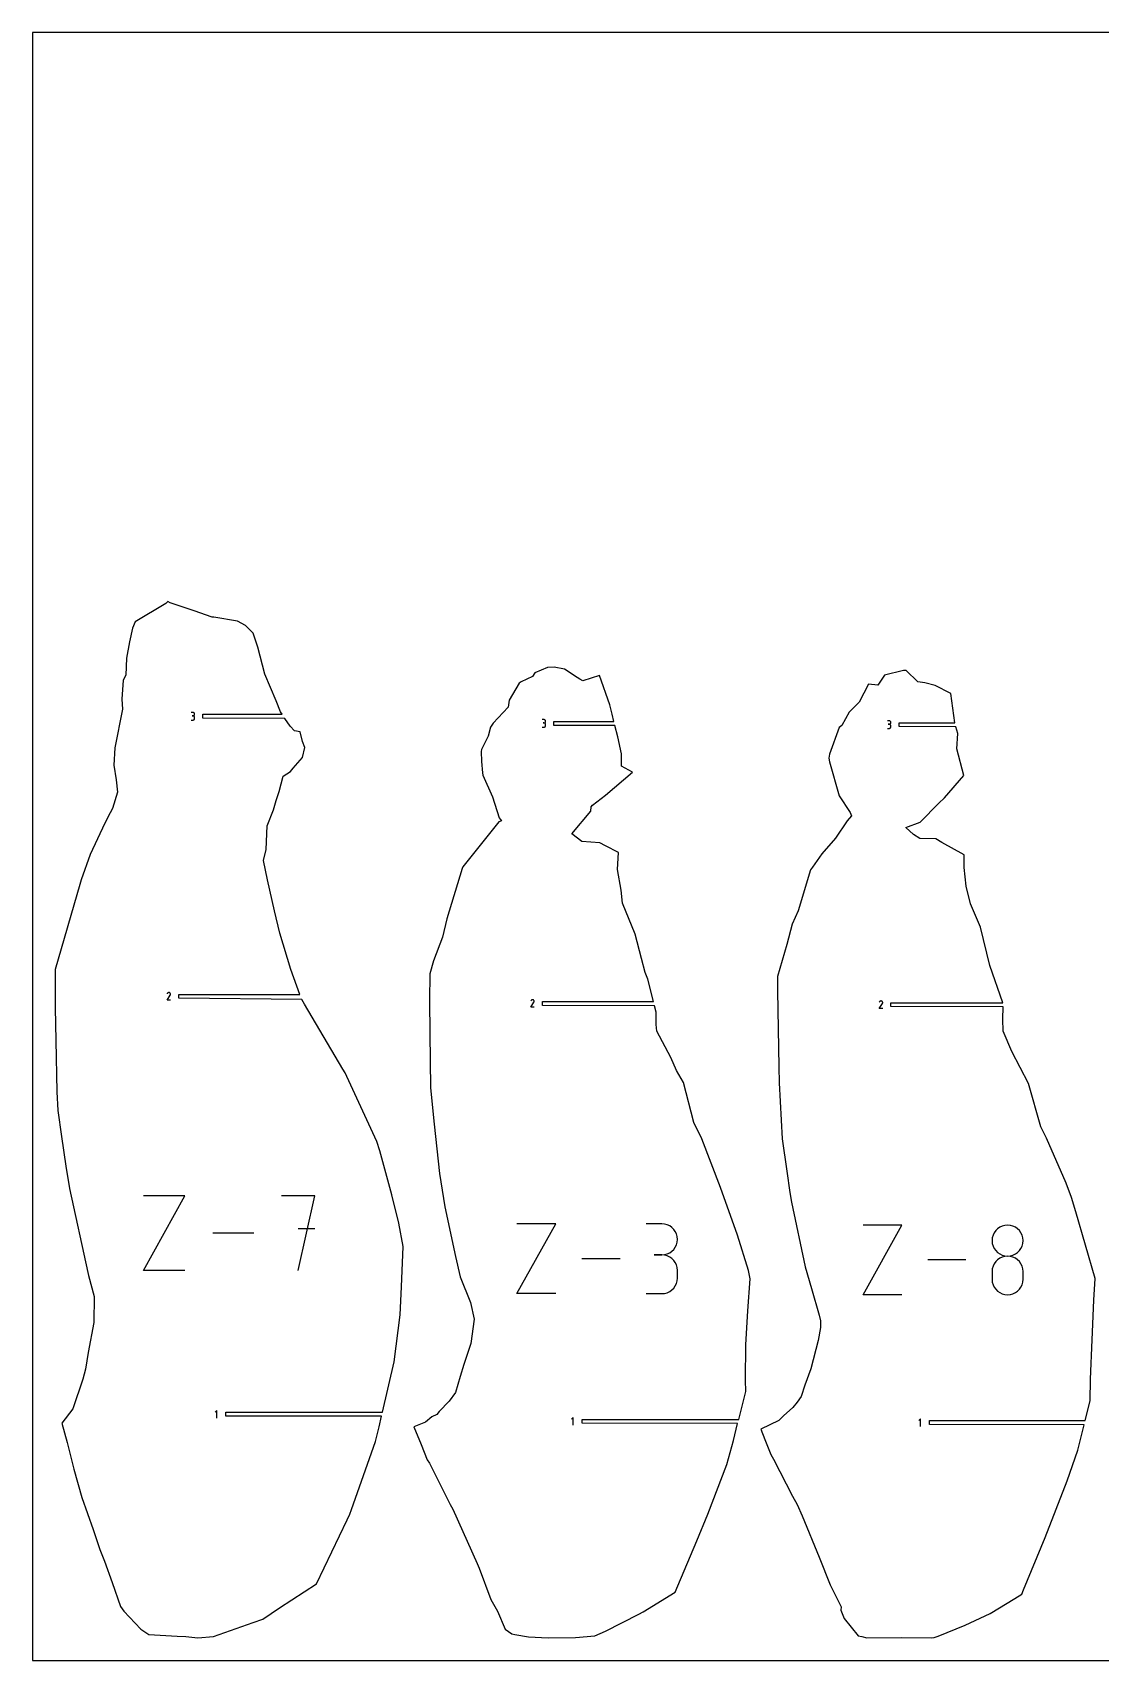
# Model space of a CAD drawing. Extents: x 0 to 560, y 0 to 480.
# Drawn here: x 0 to 314.8, y 0 to 480 of the extents above; entities that cross this region are included whole.
import ezdxf

# ---------------------------------------------------------------- set-up
doc = ezdxf.new("R2010")
doc.units = 0

msp = doc.modelspace()

# ---------------------------------------------------------------- linework, layer by layer
at = {"layer": 'annotation', "color": 1}
for p, q in [((47.277585, 279.515963), (46.780167, 279.515963)), ((47.277585, 278.521125), (47.028525, 278.521125)), ((47.028525, 278.521125), (47.277585, 278.521125)), ((47.367047, 279.507933), (47.277585, 279.515963)), ((47.277585, 278.521125), (47.367047, 278.529157)), ((47.367047, 278.513095), (47.277585, 278.521125)), ((47.277585, 278.521125), (47.277585, 278.521125)), ((47.451228, 279.484792), (47.367047, 279.507933)), ((47.367047, 278.529157), (47.451228, 278.552312)), ((47.451228, 278.489954), (47.367047, 278.513095)), ((47.528727, 279.447963), (47.451228, 279.484792)), ((47.451228, 278.552312), (47.528727, 278.589177)), ((47.528727, 278.453125), (47.451228, 278.489954)), ((47.598145, 279.398869), (47.528727, 279.447963)), ((47.528727, 278.589177), (47.598145, 278.638342)), ((47.598145, 278.404032), (47.528727, 278.453125)), ((47.65808, 279.338935), (47.598145, 279.398869)), ((47.598145, 278.638342), (47.65808, 278.698394)), ((47.65808, 278.344097), (47.598145, 278.404032)), ((47.707134, 279.269582), (47.65808, 279.338935)), ((47.65808, 278.698394), (47.707134, 278.767923)), ((47.743906, 279.192234), (47.707134, 279.269582)), ((47.707134, 278.767923), (47.743906, 278.845515)), ((47.766996, 279.108314), (47.743906, 279.192234)), ((47.743906, 278.845515), (47.766996, 278.92976)), ((47.775004, 279.019246), (47.766996, 279.108314)), ((47.766996, 278.92976), (47.775004, 279.019246)), ((47.775004, 279.019246), (47.775004, 279.019246)), ((46.780167, 277.278632), (47.277585, 277.278632)), ((47.277585, 277.278632), (47.367047, 277.286657)), ((47.277585, 277.278632), (47.277585, 277.278632)), ((47.367047, 277.286657), (47.451228, 277.309787)), ((47.451228, 277.309787), (47.528727, 277.3466)), ((47.528727, 277.3466), (47.598145, 277.395679)), ((47.598145, 277.395679), (47.65808, 277.455602)), ((47.707134, 278.274744), (47.65808, 278.344097)), ((47.65808, 277.455602), (47.707134, 277.524951)), ((47.743906, 278.197396), (47.707134, 278.274744)), ((47.707134, 277.524951), (47.743906, 277.602304)), ((47.766996, 278.113477), (47.743906, 278.197396)), ((47.743906, 277.602304), (47.766996, 277.686243)), ((47.775004, 278.024409), (47.766996, 278.113477)), ((47.766996, 277.686243), (47.775004, 277.775348)), ((47.775004, 277.775348), (47.775004, 278.024409)), ((47.775004, 278.024409), (47.775004, 278.024409)), ((150.753148, 277.412039), (150.255729, 277.412039)), ((150.255729, 275.174708), (150.753148, 275.174708)), ((150.753148, 276.417201), (150.504087, 276.417201)), ((150.504087, 276.417201), (150.753148, 276.417201)), ((150.84261, 277.404009), (150.753148, 277.412039)), ((150.753148, 276.417201), (150.84261, 276.425233)), ((150.84261, 276.409171), (150.753148, 276.417201)), ((150.753148, 276.417201), (150.753148, 276.417201)), ((150.753148, 275.174708), (150.84261, 275.182733)), ((150.753148, 275.174708), (150.753148, 275.174708)), ((150.926791, 277.380868), (150.84261, 277.404009)), ((150.84261, 276.425233), (150.926791, 276.448387)), ((150.926791, 276.38603), (150.84261, 276.409171)), ((150.84261, 275.182733), (150.926791, 275.205862)), ((151.00429, 277.344039), (150.926791, 277.380868)), ((150.926791, 276.448387), (151.00429, 276.485253)), ((151.00429, 276.349201), (150.926791, 276.38603)), ((150.926791, 275.205862), (151.00429, 275.242676)), ((151.073707, 277.294945), (151.00429, 277.344039)), ((151.00429, 276.485253), (151.073707, 276.534418)), ((151.073707, 276.300108), (151.00429, 276.349201)), ((151.00429, 275.242676), (151.073707, 275.291755)), ((151.133643, 277.23501), (151.073707, 277.294945)), ((151.073707, 276.534418), (151.133643, 276.59447)), ((151.133643, 276.240173), (151.073707, 276.300108)), ((151.073707, 275.291755), (151.133643, 275.351678)), ((151.182697, 277.165657), (151.133643, 277.23501)), ((151.133643, 276.59447), (151.182697, 276.663998)), ((151.182697, 276.17082), (151.133643, 276.240173)), ((151.133643, 275.351678), (151.182697, 275.421026)), ((151.219469, 277.08831), (151.182697, 277.165657)), ((151.182697, 276.663998), (151.219469, 276.741591)), ((151.219469, 276.093472), (151.182697, 276.17082)), ((151.182697, 275.421026), (151.219469, 275.49838)), ((151.242559, 277.00439), (151.219469, 277.08831)), ((151.219469, 276.741591), (151.242559, 276.825836)), ((151.242559, 276.009553), (151.219469, 276.093472)), ((151.219469, 275.49838), (151.242559, 275.582319)), ((151.250567, 276.915322), (151.242559, 277.00439)), ((151.242559, 276.825836), (151.250567, 276.915322)), ((151.250567, 275.920485), (151.242559, 276.009553)), ((151.242559, 275.582319), (151.250567, 275.671424)), ((151.250567, 276.915322), (151.250567, 276.915322)), ((151.250567, 275.671424), (151.250567, 275.920485)), ((151.250567, 275.920485), (151.250567, 275.920485)), ((252.508008, 277.055313), (252.010589, 277.055313)), ((252.010589, 274.817982), (252.508008, 274.817982)), ((252.508008, 276.060476), (252.258948, 276.060476)), ((252.258948, 276.060476), (252.508008, 276.060476)), ((252.59747, 277.047283), (252.508008, 277.055313)), ((252.508008, 276.060476), (252.59747, 276.068508)), ((252.59747, 276.052446), (252.508008, 276.060476)), ((252.508008, 276.060476), (252.508008, 276.060476)), ((252.508008, 274.817982), (252.59747, 274.826008)), ((252.508008, 274.817982), (252.508008, 274.817982)), ((252.681651, 277.024142), (252.59747, 277.047283)), ((252.59747, 276.068508), (252.681651, 276.091662)), ((252.681651, 276.029305), (252.59747, 276.052446)), ((252.59747, 274.826008), (252.681651, 274.849137)), ((252.75915, 276.987314), (252.681651, 277.024142)), ((252.681651, 276.091662), (252.75915, 276.128528)), ((252.75915, 275.992476), (252.681651, 276.029305)), ((252.681651, 274.849137), (252.75915, 274.885951)), ((252.828567, 276.93822), (252.75915, 276.987314)), ((252.75915, 276.128528), (252.828567, 276.177693)), ((252.828567, 275.943383), (252.75915, 275.992476)), ((252.75915, 274.885951), (252.828567, 274.93503)), ((252.888503, 276.878285), (252.828567, 276.93822)), ((252.828567, 276.177693), (252.888503, 276.237745)), ((252.888503, 275.883448), (252.828567, 275.943383)), ((252.828567, 274.93503), (252.888503, 274.994953)), ((252.937557, 276.808932), (252.888503, 276.878285)), ((252.888503, 276.237745), (252.937557, 276.307273)), ((252.937557, 275.814095), (252.888503, 275.883448)), ((252.888503, 274.994953), (252.937557, 275.064301)), ((252.974329, 276.731584), (252.937557, 276.808932)), ((252.937557, 276.307273), (252.974329, 276.384866)), ((252.974329, 275.736747), (252.937557, 275.814095)), ((252.937557, 275.064301), (252.974329, 275.141655)), ((252.997419, 276.647665), (252.974329, 276.731584)), ((252.974329, 276.384866), (252.997419, 276.469111)), ((252.997419, 275.652827), (252.974329, 275.736747)), ((252.974329, 275.141655), (252.997419, 275.225594)), ((253.005427, 276.558597), (252.997419, 276.647665)), ((252.997419, 276.469111), (253.005427, 276.558597)), ((253.005427, 275.563759), (252.997419, 275.652827)), ((252.997419, 275.225594), (253.005427, 275.314699)), ((253.005427, 276.558597), (253.005427, 276.558597)), ((253.005427, 275.314699), (253.005427, 275.563759)), ((253.005427, 275.563759), (253.005427, 275.563759)), ((39.842191, 196.815789), (39.779998, 196.754429)), ((39.912848, 196.864513), (39.842191, 196.815789)), ((39.990078, 196.900108), (39.912848, 196.864513)), ((40.071989, 196.922083), (39.990078, 196.900108)), ((40.15669, 196.929948), (40.071989, 196.922083)), ((40.24229, 196.92321), (40.15669, 196.929948)), ((40.326896, 196.901378), (40.24229, 196.92321)), ((40.408618, 196.863961), (40.326896, 196.901378)), ((40.481709, 196.812059), (40.408618, 196.863961)), ((40.408618, 196.863961), (40.408618, 196.863961)), ((40.542821, 196.749778), (40.481709, 196.812059)), ((39.661436, 194.689984), (40.580698, 196.169879)), ((40.656274, 194.689984), (39.661436, 194.689984)), ((39.728161, 196.680924), (39.662841, 196.555621)), ((39.779998, 196.754429), (39.728161, 196.680924)), ((40.591411, 196.679025), (40.542821, 196.749778)), ((40.580698, 196.169879), (40.581797, 196.171239)), ((40.580698, 196.169879), (40.580698, 196.169879)), ((40.581797, 196.171239), (40.582851, 196.17261)), ((40.582851, 196.17261), (40.583867, 196.174005)), ((40.583867, 196.174005), (40.584851, 196.175434)), ((40.584851, 196.175434), (40.585812, 196.176909)), ((40.585812, 196.176909), (40.586754, 196.178442)), ((40.586754, 196.178442), (40.587687, 196.180045)), ((40.587687, 196.180045), (40.588616, 196.181729)), ((40.588616, 196.181729), (40.589548, 196.183505)), ((40.589548, 196.183505), (40.627504, 196.265)), ((40.589548, 196.183505), (40.589548, 196.183505)), ((40.626935, 196.601709), (40.591411, 196.679025)), ((40.64885, 196.51974), (40.626935, 196.601709)), ((40.627504, 196.265), (40.649678, 196.349477)), ((40.656612, 196.435026), (40.64885, 196.51974)), ((40.649678, 196.349477), (40.656612, 196.435026)), ((146.885111, 192.58606), (147.804374, 194.065955)), ((147.879949, 192.58606), (146.885111, 192.58606)), ((146.951836, 194.576999), (146.886516, 194.451696)), ((147.003673, 194.650505), (146.951836, 194.576999)), ((147.065866, 194.711865), (147.003673, 194.650505)), ((147.136523, 194.760589), (147.065866, 194.711865)), ((147.213753, 194.796184), (147.136523, 194.760589)), ((147.295665, 194.818159), (147.213753, 194.796184)), ((147.380366, 194.826023), (147.295665, 194.818159)), ((147.465965, 194.819286), (147.380366, 194.826023)), ((147.550571, 194.797454), (147.465965, 194.819286)), ((147.632293, 194.760037), (147.550571, 194.797454)), ((147.705384, 194.708135), (147.632293, 194.760037)), ((147.632293, 194.760037), (147.632293, 194.760037)), ((147.766496, 194.645853), (147.705384, 194.708135)), ((147.815086, 194.5751), (147.766496, 194.645853)), ((147.804374, 194.065955), (147.805473, 194.067314)), ((147.804374, 194.065955), (147.804374, 194.065955)), ((147.805473, 194.067314), (147.806527, 194.068686)), ((147.806527, 194.068686), (147.807542, 194.07008)), ((147.807542, 194.07008), (147.808527, 194.07151)), ((147.808527, 194.07151), (147.809487, 194.072985)), ((147.809487, 194.072985), (147.81043, 194.074518)), ((147.81043, 194.074518), (147.811362, 194.076121)), ((147.811362, 194.076121), (147.812291, 194.077804)), ((147.812291, 194.077804), (147.813224, 194.079581)), ((147.813224, 194.079581), (147.85118, 194.161076)), ((147.813224, 194.079581), (147.813224, 194.079581)), ((147.85061, 194.497785), (147.815086, 194.5751)), ((147.872525, 194.415816), (147.85061, 194.497785)), ((147.85118, 194.161076), (147.873353, 194.245552)), ((147.880287, 194.331102), (147.872525, 194.415816)), ((147.873353, 194.245552), (147.880287, 194.331102)), ((249.617432, 192.229335), (250.536694, 193.709229)), ((250.612269, 192.229335), (249.617432, 192.229335)), ((249.684157, 194.220274), (249.618837, 194.094971)), ((249.735994, 194.29378), (249.684157, 194.220274)), ((249.798187, 194.35514), (249.735994, 194.29378)), ((249.868844, 194.403863), (249.798187, 194.35514)), ((249.946074, 194.439458), (249.868844, 194.403863)), ((250.027985, 194.461434), (249.946074, 194.439458)), ((250.112686, 194.469298), (250.027985, 194.461434)), ((250.198286, 194.46256), (250.112686, 194.469298)), ((250.282892, 194.440729), (250.198286, 194.46256)), ((250.364614, 194.403312), (250.282892, 194.440729)), ((250.437705, 194.35141), (250.364614, 194.403312)), ((250.364614, 194.403312), (250.364614, 194.403312)), ((250.498817, 194.289128), (250.437705, 194.35141)), ((250.547407, 194.218375), (250.498817, 194.289128)), ((250.536694, 193.709229), (250.537793, 193.710589)), ((250.536694, 193.709229), (250.536694, 193.709229)), ((250.537793, 193.710589), (250.538847, 193.711961)), ((250.538847, 193.711961), (250.539863, 193.713355)), ((250.539863, 193.713355), (250.540847, 193.714784)), ((250.540847, 193.714784), (250.541807, 193.71626)), ((250.541807, 193.71626), (250.54275, 193.717793)), ((250.54275, 193.717793), (250.543683, 193.719396)), ((250.543683, 193.719396), (250.544612, 193.721079)), ((250.544612, 193.721079), (250.545544, 193.722855)), ((250.545544, 193.722855), (250.5835, 193.80435)), ((250.545544, 193.722855), (250.545544, 193.722855)), ((250.582931, 194.14106), (250.547407, 194.218375)), ((250.604845, 194.059091), (250.582931, 194.14106)), ((250.5835, 193.80435), (250.605674, 193.888827)), ((250.612608, 193.974377), (250.604845, 194.059091)), ((250.605674, 193.888827), (250.612608, 193.974377)), ((32.685021, 115.013605), (44.90092, 137.014364)), ((44.90092, 137.014364), (32.685021, 137.014364)), ((83.213921, 137.014364), (73.43044, 137.014364)), ((78.32287, 115.013605), (83.213921, 137.014364)), ((65.182914, 126.013985), (53.153275, 126.013985)), ((83.213921, 127.217086), (78.32287, 127.217086)), ((142.764871, 108.152124), (154.207146, 128.759591)), ((154.207146, 128.759591), (142.764871, 128.759591)), ((185.506692, 128.735683), (180.930557, 128.735683)), ((186.32972, 128.661809), (185.506692, 128.735683)), ((187.104162, 128.448917), (186.32972, 128.661809)), ((187.817135, 128.1101), (187.104162, 128.448917)), ((188.45576, 127.658452), (187.817135, 128.1101)), ((189.007155, 127.107066), (188.45576, 127.658452)), ((189.45844, 126.469035), (189.007155, 127.107066)), ((189.796734, 125.757453), (189.45844, 126.469035)), ((190.009156, 124.985414), (189.796734, 125.757453)), ((190.082826, 124.16601), (190.009156, 124.985414)), ((244.811944, 107.831377), (256.218055, 128.373713)), ((256.218055, 128.373713), (244.811944, 128.373713)), ((283.142787, 125.379775), (282.930612, 124.610176)), ((283.480563, 126.089108), (283.142787, 125.379775)), ((283.930973, 126.725123), (283.480563, 126.089108)), ((284.48105, 127.274766), (283.930973, 126.725123)), ((285.117826, 127.724987), (284.48105, 127.274766)), ((285.828334, 128.062733), (285.117826, 127.724987)), ((286.599607, 128.274952), (285.828334, 128.062733)), ((287.418677, 128.348593), (286.599607, 128.274952)), ((288.237747, 128.274952), (287.418677, 128.348593)), ((287.418677, 128.348593), (287.418677, 128.348593)), ((289.00902, 128.062733), (288.237747, 128.274952)), ((289.719528, 127.724987), (289.00902, 128.062733)), ((290.356304, 127.274766), (289.719528, 127.724987)), ((290.906381, 126.725123), (290.356304, 127.274766)), ((291.356791, 126.089108), (290.906381, 126.725123)), ((291.694567, 125.379775), (291.356791, 126.089108)), ((291.906742, 124.610176), (291.694567, 125.379775)), ((187.104162, 119.870321), (187.817135, 120.209475)), ((187.817135, 120.209475), (188.45576, 120.661779)), ((188.45576, 120.661779), (189.007155, 121.214247)), ((189.007155, 121.214247), (189.45844, 121.853891)), ((189.45844, 121.853891), (189.796734, 122.567724)), ((189.796734, 122.567724), (190.009156, 123.34276)), ((190.009156, 123.34276), (190.082826, 124.16601)), ((190.082826, 124.16601), (190.082826, 124.16601)), ((282.930612, 124.610176), (282.857005, 123.793362)), ((282.857005, 123.793362), (282.857005, 123.793362)), ((282.857005, 123.793362), (282.930654, 122.972714)), ((282.930654, 122.972714), (283.142936, 122.200128)), ((283.142936, 122.200128), (283.480849, 121.488551)), ((283.480849, 121.488551), (283.931397, 120.850928)), ((283.931397, 120.850928), (284.48158, 120.300207)), ((284.48158, 120.300207), (285.118398, 119.849332)), ((289.718956, 119.849332), (290.355774, 120.300207)), ((290.355774, 120.300207), (290.905957, 120.850928)), ((290.905957, 120.850928), (291.356504, 121.488551)), ((291.356504, 121.488551), (291.694418, 122.200128)), ((291.694418, 122.200128), (291.906699, 122.972714)), ((291.906699, 122.972714), (291.980348, 123.793362)), ((291.980348, 123.793362), (291.906742, 124.610176)), ((291.980348, 123.793362), (291.980348, 123.793362)), ((173.204695, 118.455857), (161.936885, 118.455857)), ((185.506692, 119.583414), (183.215394, 119.583414)), ((183.215394, 119.583414), (185.506692, 119.583414)), ((185.506692, 119.583414), (186.32972, 119.657305)), ((186.32972, 119.50954), (185.506692, 119.583414)), ((185.506692, 119.583414), (185.506692, 119.583414)), ((186.32972, 119.657305), (187.104162, 119.870321)), ((187.104162, 119.296648), (186.32972, 119.50954)), ((187.817135, 118.957831), (187.104162, 119.296648)), ((188.45576, 118.506183), (187.817135, 118.957831)), ((189.007155, 117.954796), (188.45576, 118.506183)), ((189.45844, 117.316766), (189.007155, 117.954796)), ((189.796734, 116.605184), (189.45844, 117.316766)), ((190.009156, 115.833144), (189.796734, 116.605184)), ((190.082826, 115.013741), (190.009156, 115.833144)), ((275.155562, 118.102545), (263.923363, 118.102545)), ((282.930612, 115.47869), (282.857005, 114.658425)), ((283.142787, 116.250977), (282.930612, 115.47869)), ((283.480563, 116.96233), (283.142787, 116.250977)), ((283.930973, 117.599792), (283.480563, 116.96233)), ((284.48105, 118.150405), (283.930973, 117.599792)), ((285.117826, 118.601215), (284.48105, 118.150405)), ((285.828334, 118.939263), (285.117826, 118.601215)), ((285.118398, 119.849332), (285.828853, 119.51125)), ((286.599607, 119.151593), (285.828334, 118.939263)), ((285.828853, 119.51125), (286.599946, 119.298907)), ((287.418677, 119.22525), (286.599607, 119.151593)), ((286.599946, 119.298907), (287.418677, 119.22525)), ((287.418677, 119.22525), (288.237408, 119.298907)), ((288.237747, 119.151636), (287.418677, 119.22525)), ((287.418677, 119.22525), (287.418677, 119.22525)), ((287.418677, 119.22525), (287.418677, 119.22525)), ((288.237408, 119.298907), (289.008501, 119.51125)), ((289.00902, 118.939411), (288.237747, 119.151636)), ((289.008501, 119.51125), (289.718956, 119.849332)), ((289.719528, 118.601501), (289.00902, 118.939411)), ((290.356304, 118.150829), (289.719528, 118.601501)), ((290.906381, 117.600322), (290.356304, 118.150829)), ((291.356791, 116.962902), (290.906381, 117.600322)), ((291.694567, 116.251497), (291.356791, 116.962902)), ((291.906742, 115.479029), (291.694567, 116.251497)), ((291.980348, 114.658425), (291.906742, 115.479029)), ((44.90092, 115.013605), (32.685021, 115.013605)), ((189.007155, 109.780855), (189.45844, 110.418844)), ((189.45844, 110.418844), (189.796734, 111.130479)), ((189.796734, 111.130479), (190.009156, 111.902699)), ((190.009156, 111.902699), (190.082826, 112.722443)), ((190.082826, 112.722443), (190.082826, 115.013741)), ((190.082826, 115.013741), (190.082826, 115.013741)), ((282.857005, 114.658425), (282.857005, 112.385963)), ((282.857005, 112.385963), (282.857005, 112.385963)), ((282.857005, 112.385963), (282.930654, 111.565756)), ((282.930654, 111.565756), (283.142936, 110.794354)), ((283.142936, 110.794354), (283.480849, 110.084491)), ((291.356504, 110.084491), (291.694418, 110.794354)), ((291.694418, 110.794354), (291.906699, 111.565756)), ((291.906699, 111.565756), (291.980348, 112.385963)), ((291.980348, 112.385963), (291.980348, 114.658425)), ((291.980348, 114.658425), (291.980348, 114.658425)), ((154.207146, 108.152124), (142.764871, 108.152124)), ((180.930557, 108.15277), (185.506692, 108.15277)), ((185.506692, 108.15277), (186.32972, 108.226601)), ((185.506692, 108.15277), (185.506692, 108.15277)), ((186.32972, 108.226601), (187.104162, 108.439387)), ((187.104162, 108.439387), (187.817135, 108.778065)), ((187.817135, 108.778065), (188.45576, 109.229575)), ((188.45576, 109.229575), (189.007155, 109.780855)), ((256.218055, 107.831377), (244.811944, 107.831377)), ((283.480849, 110.084491), (283.931397, 109.448901)), ((283.931397, 109.448901), (284.48158, 108.900318)), ((284.48158, 108.900318), (285.118398, 108.451475)), ((285.118398, 108.451475), (285.828853, 108.115108)), ((285.828853, 108.115108), (286.599946, 107.903949)), ((286.599946, 107.903949), (287.418677, 107.830733)), ((287.418677, 107.830733), (288.237408, 107.903949)), ((287.418677, 107.830733), (287.418677, 107.830733)), ((288.237408, 107.903949), (289.008501, 108.115108)), ((289.008501, 108.115108), (289.718956, 108.451475)), ((289.718956, 108.451475), (290.355774, 108.900318)), ((290.355774, 108.900318), (290.905957, 109.448901)), ((290.905957, 109.448901), (291.356504, 110.084491)), ((54.2917, 73.720594), (53.793719, 73.222473)), ((54.2917, 71.480594), (54.2917, 73.720594)), ((159.375223, 71.61667), (158.877242, 71.118549)), ((159.375223, 69.37667), (159.375223, 71.61667)), ((261.738588, 71.259945), (261.240607, 70.761824)), ((261.738588, 69.019945), (261.738588, 71.259945))]:
    msp.add_line(p, q, dxfattribs=at)
at = {"layer": 'boundary', "color": 5}
for p, q in [((39.839925, 312.203055), (39.31378, 311.685412)), ((40.534207, 311.853611), (39.839925, 312.203055)), ((39.31378, 311.685412), (30.274175, 306.220758)), ((47.637464, 309.443771), (40.534207, 311.853611)), ((52.907362, 307.647632), (47.637464, 309.443771)), ((53.422888, 307.643337), (52.907362, 307.647632)), ((60.43805, 306.412388), (53.422888, 307.643337)), ((29.468953, 304.382683), (28.54963, 300.368525)), ((30.274175, 306.220758), (29.468953, 304.382683)), ((62.771726, 305.156751), (60.43805, 306.412388)), ((65.034824, 302.934768), (62.771726, 305.156751)), ((66.42676, 298.776302), (65.034824, 302.934768)), ((28.54963, 300.368525), (27.694676, 295.543304)), ((68.440233, 290.845275), (66.42676, 298.776302)), ((27.694676, 295.543304), (27.4563, 290.549298)), ((153.757327, 292.853708), (151.845851, 292.748501)), ((156.852496, 292.294106), (153.757327, 292.853708)), ((26.697276, 289.04322), (26.315689, 283.477153)), ((27.4563, 290.549298), (26.697276, 289.04322)), ((71.800283, 282.972981), (68.440233, 290.845275)), ((143.439852, 288.164342), (140.527313, 283.114372)), ((143.993567, 288.566365), (143.439852, 288.164342)), ((147.34589, 290.086706), (143.993567, 288.566365)), ((148.033648, 291.248305), (147.34589, 290.086706)), ((151.845851, 292.748501), (148.033648, 291.248305)), ((160.5635, 289.822394), (156.852496, 292.294106)), ((161.303406, 289.386596), (160.5635, 289.822394)), ((162.172349, 288.826938), (161.303406, 289.386596)), ((167.170481, 290.430231), (162.172349, 288.826938)), ((170.140628, 281.771003), (167.170481, 290.430231)), ((251.140451, 290.514286), (249.161849, 287.618336)), ((256.741494, 291.926776), (251.140451, 290.514286)), ((257.512844, 291.852238), (256.741494, 291.926776)), ((260.93854, 288.58373), (257.512844, 291.852238)), ((263.074544, 288.261062), (260.93854, 288.58373)), ((266.047237, 287.469138), (263.074544, 288.261062)), ((26.315689, 283.477153), (26.463818, 280.504712)), ((246.474025, 287.878282), (243.659482, 282.539176)), ((249.161849, 287.618336), (246.474025, 287.878282)), ((270.739041, 285.065357), (266.047237, 287.469138)), ((271.860984, 276.510912), (270.739041, 285.065357)), ((26.463818, 280.504712), (24.208773, 269.12316)), ((50.204866, 277.825562), (50.204867, 278.971561)), ((50.204867, 278.971561), (73.58063, 278.971562)), ((73.104817, 279.684005), (71.800283, 282.972981)), ((73.58063, 278.971562), (73.104817, 279.684005)), ((140.178756, 281.048467), (135.827236, 276.318782)), ((140.527313, 283.114372), (140.178756, 281.048467)), ((170.850058, 279.065409), (170.140628, 281.771003)), ((171.384947, 276.867637), (170.850058, 279.065409)), ((240.684613, 279.638557), (238.548513, 275.65475)), ((243.659482, 282.539176), (240.684613, 279.638557)), ((74.39275, 277.755562), (50.204866, 277.825562)), ((75.91827, 275.471374), (74.39275, 277.755562)), ((77.254519, 274.143441), (75.91827, 275.471374)), ((78.841111, 273.777368), (77.254519, 274.143441)), ((79.567484, 270.923185), (78.841111, 273.777368)), ((135.015664, 275.2316), (134.33399, 272.485754)), ((135.827236, 276.318782), (135.015664, 275.2316)), ((153.680429, 275.721637), (153.680429, 276.867638)), ((153.680429, 276.867638), (171.384947, 276.867637)), ((171.680894, 275.651637), (153.680429, 275.721637)), ((172.491501, 272.320979), (171.680894, 275.651637)), ((237.81085, 275.063173), (234.951811, 267.237551)), ((238.548513, 275.65475), (237.81085, 275.063173)), ((255.435289, 275.364912), (255.435289, 276.510912)), ((255.435289, 276.510912), (271.860984, 276.510912)), ((272.208681, 275.294913), (255.435289, 275.364912)), ((272.784964, 273.279483), (272.208681, 275.294913)), ((24.208773, 269.12316), (23.971924, 264.003075)), ((80.294435, 269.170732), (79.567484, 270.923185)), ((79.616881, 266.282316), (80.294435, 269.170732)), ((134.33399, 272.485754), (132.297896, 268.574704)), ((173.626247, 267.357879), (172.491501, 272.320979)), ((272.492341, 268.749034), (272.784964, 273.279483)), ((23.971924, 264.003075), (24.688361, 259.69521)), ((76.85769, 263.050068), (79.616881, 266.282316)), ((132.297896, 268.574704), (132.216549, 268.05397)), ((132.216549, 268.05397), (132.326095, 265.090569)), ((132.326095, 265.090569), (132.589633, 261.676851)), ((173.648982, 263.689882), (173.626247, 267.357879)), ((234.951811, 267.237551), (234.76172, 266.082631)), ((234.76172, 266.082631), (234.947204, 264.95776)), ((234.947204, 264.95776), (237.776498, 254.913901)), ((274.551075, 260.966685), (272.492341, 268.749034)), ((24.688361, 259.69521), (25.054762, 256.004798)), ((72.743889, 256.175273), (73.917249, 260.76563)), ((73.917249, 260.76563), (76.084387, 262.076344)), ((76.084387, 262.076344), (76.85769, 263.050068)), ((132.589633, 261.676851), (132.709776, 261.071049)), ((132.709776, 261.071049), (135.5494, 254.601433)), ((168.851997, 255.11137), (176.896424, 261.96165)), ((176.896424, 261.96165), (173.648982, 263.689882)), ((268.801406, 254.321042), (274.551075, 260.966685)), ((25.054762, 256.004798), (23.569878, 251.242623)), ((71.844513, 253.530685), (72.743889, 256.175273)), ((135.5494, 254.601433), (137.506369, 248.431633)), ((165.053968, 252.166542), (168.851997, 255.11137)), ((237.776498, 254.913901), (241.025019, 249.989772)), ((22.906412, 249.9496), (21.328401, 246.910702)), ((23.569878, 251.242623), (22.906412, 249.9496)), ((69.142524, 246.061707), (71.063369, 250.779852)), ((71.063369, 250.779852), (71.844513, 253.530685)), ((158.979691, 243.750231), (164.615495, 250.398718)), ((164.615495, 250.398718), (164.679472, 251.657401)), ((164.679472, 251.657401), (165.053968, 252.166542)), ((241.025019, 249.989772), (241.370805, 249.000293)), ((261.688618, 247.131318), (267.16809, 252.819564)), ((267.16809, 252.819564), (268.801406, 254.321042)), ((21.328401, 246.910702), (16.963798, 237.678968)), ((68.820238, 239.138436), (69.142524, 246.061707)), ((137.49024, 247.254566), (134.305537, 243.296539)), ((138.226274, 247.596512), (137.49024, 247.254566)), ((137.506369, 248.431633), (137.855203, 248.027474)), ((137.855203, 248.027474), (138.226274, 247.596512)), ((240.101333, 247.558192), (236.731283, 242.490568)), ((241.370805, 249.000293), (240.101333, 247.558192)), ((257.477026, 245.602919), (261.688618, 247.131318)), ((259.700205, 243.529483), (257.477026, 245.602919)), ((134.305537, 243.296539), (126.879139, 233.988328)), ((161.96128, 241.484769), (158.979691, 243.750231)), ((167.202739, 241.069423), (161.96128, 241.484769)), ((168.860635, 240.175157), (167.202739, 241.069423)), ((172.702624, 238.239509), (168.860635, 240.175157)), ((236.731283, 242.490568), (232.67524, 237.79147)), ((261.522016, 242.358585), (259.700205, 243.529483)), ((266.249094, 242.296859), (261.522016, 242.358585)), ((268.007457, 241.225488), (266.249094, 242.296859)), ((274.673452, 237.537653), (268.007457, 241.225488)), ((16.963798, 237.678968), (14.289279, 230.146012)), ((68.057026, 235.902207), (68.820238, 239.138436)), ((69.268884, 230.194509), (68.057026, 235.902207)), ((172.412688, 233.195072), (172.702624, 238.239509)), ((232.67524, 237.79147), (229.948057, 233.868752)), ((274.580112, 233.824133), (274.673452, 237.537653)), ((126.675908, 233.516247), (122.106648, 218.685702)), ((126.879139, 233.988328), (126.675908, 233.516247)), ((173.544409, 227.140249), (172.412688, 233.195072)), ((229.341054, 233.1202), (225.648814, 221.064878)), ((229.948057, 233.868752), (229.341054, 233.1202)), ((275.175216, 228.308149), (274.580112, 233.824133)), ((13.961674, 228.838191), (6.675261, 203.775058)), ((14.289279, 230.146012), (13.961674, 228.838191)), ((71.320983, 221.005571), (69.268884, 230.194509)), ((173.871538, 223.246579), (173.544409, 227.140249)), ((276.53515, 223.074106), (275.175216, 228.308149)), ((72.931513, 214.40952), (71.320983, 221.005571)), ((177.647731, 214.118167), (173.871538, 223.246579)), ((225.648814, 221.064878), (223.935129, 217.102689)), ((279.39825, 216.247466), (276.53515, 223.074106)), ((122.106648, 218.685702), (120.815321, 213.294155)), ((223.935129, 217.102689), (222.384636, 211.134911)), ((282.153283, 204.949428), (279.39825, 216.247466)), ((76.121299, 203.753921), (72.931513, 214.40952)), ((120.815321, 213.294155), (118.163818, 206.293418)), ((179.4992, 206.961657), (177.647731, 214.118167)), ((180.610775, 202.808012), (179.4992, 206.961657)), ((222.384636, 211.134911), (219.595446, 201.707133)), ((6.675261, 203.775058), (6.6675, 201.474012)), ((78.811149, 196.383003), (76.121299, 203.753921)), ((117.092683, 202.50219), (117.020059, 194.621819)), ((118.163818, 206.293418), (117.092683, 202.50219)), ((181.359039, 200.862812), (180.610775, 202.808012)), ((219.595446, 201.707133), (219.613436, 197.430378)), ((286.047961, 193.922353), (282.153283, 204.949428)), ((6.6675, 201.474012), (6.705484, 192.44393)), ((183.051602, 194.279078), (181.359039, 200.862812)), ((219.613436, 197.430378), (219.979698, 175.041316)), ((6.705484, 192.44393), (6.86285, 182.824377)), ((43.086136, 196.383002), (78.811149, 196.383003)), ((43.086136, 195.237003), (43.086136, 196.383002)), ((79.346147, 194.916963), (43.086136, 195.237003)), ((80.135717, 193.53185), (79.346147, 194.916963)), ((91.438052, 174.37565), (80.135717, 193.53185)), ((117.020059, 194.621819), (117.089339, 184.842434)), ((150.309811, 193.133078), (150.309811, 194.279078)), ((150.309811, 194.279078), (183.051602, 194.279078)), ((183.364215, 193.063078), (150.309811, 193.133078)), ((183.854388, 191.156403), (183.364215, 193.063078)), ((253.042132, 192.776353), (253.042131, 193.922353)), ((253.042131, 193.922353), (286.047961, 193.922353)), ((286.141444, 192.706353), (253.042132, 192.776353)), ((286.041244, 189.125953), (286.141444, 192.706353)), ((183.793523, 187.497281), (183.854388, 191.156403)), ((184.048494, 185.54838), (183.793523, 187.497281)), ((286.172075, 185.542519), (286.041244, 189.125953)), ((6.86285, 182.824377), (7.127909, 167.667136)), ((117.089339, 184.842434), (117.347129, 168.846589)), ((188.124759, 177.751818), (184.048494, 185.54838)), ((288.715402, 179.516688), (286.172075, 185.542519)), ((189.870425, 173.971784), (188.124759, 177.751818)), ((293.568516, 170.116894), (288.715402, 179.516688)), ((92.139773, 173.285132), (91.438052, 174.37565)), ((92.637469, 172.192429), (92.139773, 173.285132)), ((191.861266, 170.378028), (189.870425, 173.971784)), ((219.979698, 175.041316), (220.062376, 170.31347)), ((101.479343, 153.031085), (92.637469, 172.192429)), ((117.347129, 168.846589), (118.429501, 158.109091)), ((194.966841, 158.6596), (191.861266, 170.378028)), ((220.062376, 170.31347), (220.948899, 153.765729)), ((297.189376, 157.387378), (293.568516, 170.116894)), ((7.127909, 167.667136), (7.422764, 162.163419)), ((7.422764, 162.163419), (8.518825, 154.52073)), ((197.298659, 153.845353), (194.966841, 158.6596)), ((8.518825, 154.52073), (9.810528, 145.758987)), ((118.429501, 158.109091), (119.967899, 143.589479)), ((202.770603, 139.412342), (197.298659, 153.845353)), ((220.948899, 153.765729), (222.316872, 144.227025)), ((298.864185, 153.952753), (297.189376, 157.387378)), ((304.708423, 140.715231), (298.864185, 153.952753)), ((102.411133, 150.267299), (101.479343, 153.031085)), ((105.862759, 137.328467), (102.411133, 150.267299)), ((9.810528, 145.758987), (10.91756, 139.110145)), ((222.316872, 144.227025), (223.281905, 138.018757)), ((119.967899, 143.589479), (121.533339, 133.707164)), ((207.851771, 125.359785), (202.770603, 139.412342)), ((306.274913, 136.50253), (304.708423, 140.715231)), ((10.91756, 139.110145), (16.30634, 114.379732)), ((107.947141, 128.908715), (105.862759, 137.328467)), ((223.281905, 138.018757), (223.72358, 135.174507)), ((223.72358, 135.174507), (227.721412, 116.096382)), ((307.525157, 132.251758), (306.274913, 136.50253)), ((121.533339, 133.707164), (124.664436, 119.0645)), ((313.210498, 112.602249), (307.525157, 132.251758)), ((109.237651, 122.059873), (107.947141, 128.908715)), ((211.016425, 115.012267), (207.851771, 125.359785)), ((108.783777, 110.115722), (109.237651, 122.059873)), ((124.664436, 119.0645), (126.030347, 113.156597)), ((227.721412, 116.096382), (229.607723, 109.688413)), ((16.30634, 114.379732), (16.50854, 113.505346)), ((16.50854, 113.505346), (18.170652, 107.300484)), ((126.030347, 113.156597), (129.050945, 105.556431)), ((210.823684, 103.063769), (211.496002, 112.560872)), ((211.496002, 112.560872), (211.016425, 115.012267)), ((312.860852, 106.243194), (313.210498, 112.602249)), ((18.170652, 107.300484), (18.090186, 99.63815)), ((108.382233, 101.902204), (108.783777, 110.115722)), ((229.607723, 109.688413), (231.836108, 101.852541)), ((312.395675, 94.525897), (312.860852, 106.243194)), ((106.573523, 88.026979), (108.382233, 101.902204)), ((129.050945, 105.556431), (130.200241, 100.675159)), ((210.312751, 93.077513), (210.823684, 103.063769)), ((231.836108, 101.852541), (232.304265, 100.104853)), ((18.090186, 99.63815), (16.432375, 90.822282)), ((130.200241, 100.675159), (129.150918, 93.457904)), ((232.28433, 98.206536), (231.556419, 94.33567)), ((232.304265, 100.104853), (232.28433, 98.206536)), ((129.150918, 93.457904), (127.094907, 87.213921)), ((210.135291, 82.67266), (210.312751, 93.077513)), ((231.556419, 94.33567), (229.4063, 85.95266)), ((311.822235, 82.89162), (312.395675, 94.525897)), ((16.432375, 90.822282), (15.620701, 85.849593)), ((103.131524, 73.173594), (106.573523, 88.026979)), ((127.094907, 87.213921), (126.069517, 83.714692)), ((14.852424, 82.93992), (11.896348, 74.165798)), ((15.620701, 85.849593), (14.852424, 82.93992)), ((126.069517, 83.714692), (124.637594, 78.957492)), ((210.227336, 79.287155), (210.135291, 82.67266)), ((229.4063, 85.95266), (227.679085, 81.139687)), ((311.802845, 76.539021), (311.822235, 82.89162)), ((124.637594, 78.957492), (122.854774, 76.419654)), ((208.154733, 71.06967), (210.227336, 79.287155)), ((226.56755, 77.807829), (225.360155, 76.201686)), ((227.679085, 81.139687), (226.56755, 77.807829)), ((11.896348, 74.165798), (8.615297, 69.919764)), ((56.96992, 72.027594), (56.96992, 73.173594)), ((56.96992, 73.173594), (103.131524, 73.173594)), ((102.865959, 72.027594), (56.96992, 72.027594)), ((102.131212, 68.856912), (102.865959, 72.027594)), ((119.212897, 72.555227), (117.662579, 71.804774)), ((119.884875, 73.396381), (119.212897, 72.555227)), ((122.854774, 76.419654), (119.884875, 73.396381)), ((221.357455, 72.081621), (219.971457, 70.701421)), ((224.07426, 74.608432), (221.357455, 72.081621)), ((225.360155, 76.201686), (224.07426, 74.608432)), ((310.335011, 70.712945), (311.802845, 76.539021)), ((8.615297, 69.919764), (10.218796, 64.308003)), ((101.048953, 64.561244), (102.131212, 68.856912)), ((115.798217, 70.302287), (112.412651, 68.881056)), ((112.412651, 68.881056), (114.558828, 63.665241)), ((117.662579, 71.804774), (115.798217, 70.302287)), ((162.053443, 69.92367), (162.053443, 71.06967)), ((162.053443, 71.06967), (208.154733, 71.06967)), ((207.848035, 69.853671), (162.053443, 69.92367)), ((206.591308, 64.870983), (207.848035, 69.853671)), ((219.971457, 70.701421), (214.671002, 68.231245)), ((214.671002, 68.231245), (215.886934, 65.117028)), ((264.416808, 69.566945), (264.416808, 70.712945)), ((264.416808, 70.712945), (310.335011, 70.712945)), ((310.02865, 69.496945), (264.416808, 69.566945)), ((308.132339, 61.970167), (310.02865, 69.496945)), ((10.218796, 64.308003), (12.176768, 56.363068)), ((94.021638, 44.508536), (101.048953, 64.561244)), ((114.558828, 63.665241), (116.336882, 59.122021)), ((204.710319, 57.773329), (206.591308, 64.870983)), ((215.886934, 65.117028), (217.615171, 60.687866)), ((116.336882, 59.122021), (117.05441, 58.210573)), ((117.05441, 58.210573), (123.133615, 46.001348)), ((199.102608, 43.118497), (204.710319, 57.773329)), ((217.615171, 60.687866), (218.451623, 59.347904)), ((218.451623, 59.347904), (224.006824, 48.414755)), ((304.980028, 52.974929), (308.132339, 61.970167)), ((12.176768, 56.363068), (14.546824, 48.000907)), ((298.514249, 36.215591), (304.980028, 52.974929)), ((14.546824, 48.000907), (17.857274, 38.607862)), ((224.006824, 48.414755), (225.407972, 45.995589)), ((93.49341, 43.139366), (94.021638, 44.508536)), ((123.133615, 46.001348), (123.884003, 44.630004)), ((123.884003, 44.630004), (131.034344, 28.570743)), ((225.407972, 45.995589), (226.860447, 42.658121)), ((17.857274, 38.607862), (19.812612, 32.712221)), ((83.680145, 22.619441), (92.78844, 41.447082)), ((92.78844, 41.447082), (93.49341, 43.139366)), ((195.819627, 35.306416), (199.102608, 43.118497)), ((226.860447, 42.658121), (231.922024, 30.461505)), ((190.209528, 22.044719), (195.819627, 35.306416)), ((292.10112, 20.820837), (298.514249, 36.215591)), ((19.812612, 32.712221), (21.203007, 29.305208)), ((21.203007, 29.305208), (23.48822, 23.027095)), ((231.922024, 30.461505), (235.138941, 22.286374)), ((131.034344, 28.570743), (131.680646, 27.185529)), ((131.680646, 27.185529), (135.085954, 17.970592)), ((23.48822, 23.027095), (25.940954, 15.931847)), ((72.813067, 15.480783), (83.680145, 22.619441)), ((179.991255, 14.289104), (189.40579, 20.108462)), ((189.40579, 20.108462), (190.209528, 22.044719)), ((235.138941, 22.286374), (238.395792, 15.759764)), ((289.571838, 18.261719), (291.59849, 19.568264)), ((291.59849, 19.568264), (292.10112, 20.820837)), ((25.940954, 15.931847), (26.898157, 14.502472)), ((26.898157, 14.502472), (28.592598, 12.765265)), ((67.88808, 12.2139), (72.813067, 15.480783)), ((135.085954, 17.970592), (137.103076, 14.541789)), ((137.103076, 14.541789), (139.305686, 9.209141)), ((238.395792, 15.759764), (238.267427, 14.872194)), ((238.267427, 14.872194), (239.236879, 12.362786)), ((282.277965, 13.864736), (289.571838, 18.261719)), ((28.592598, 12.765265), (31.917719, 9.236509)), ((53.374822, 7.104431), (65.055462, 11.164646)), ((65.055462, 11.164646), (67.88808, 12.2139)), ((168.880755, 8.663956), (178.723406, 13.65119)), ((178.723406, 13.65119), (179.991255, 14.289104)), ((239.236879, 12.362786), (243.337296, 7.220194)), ((266.94673, 7.186374), (274.966407, 10.422125)), ((274.966407, 10.422125), (282.277965, 13.864736)), ((31.917719, 9.236509), (34.297126, 7.694755)), ((34.297126, 7.694755), (42.620952, 7.16697)), ((42.620952, 7.16697), (45.171631, 7.085904)), ((45.171631, 7.085904), (48.752374, 6.6675)), ((48.752374, 6.6675), (53.374822, 7.104431)), ((139.305686, 9.209141), (141.26893, 7.871286)), ((141.26893, 7.871286), (142.194049, 7.624184)), ((142.194049, 7.624184), (146.209676, 6.92801)), ((146.209676, 6.92801), (152.019575, 6.6675)), ((152.019575, 6.6675), (160.035016, 6.7345)), ((160.035016, 6.7345), (165.791851, 7.236186)), ((165.791851, 7.236186), (168.880755, 8.663956)), ((243.337296, 7.220194), (244.494715, 7.016493)), ((244.494715, 7.016493), (245.948466, 6.6675)), ((245.948466, 6.6675), (256.257648, 6.796053)), ((256.257648, 6.796053), (264.917735, 6.688178)), ((264.917735, 6.688178), (265.736008, 6.765524)), ((265.736008, 6.765524), (266.94673, 7.186374))]:
    msp.add_line(p, q, dxfattribs=at)
at = {"layer": 'frame', "color": 5}
for p, q in [((560, 480), (0, 480)), ((0, 480), (0, 0)), ((0, 0), (560, 0))]:
    msp.add_line(p, q, dxfattribs=at)

doc.saveas('drawing.dxf')
